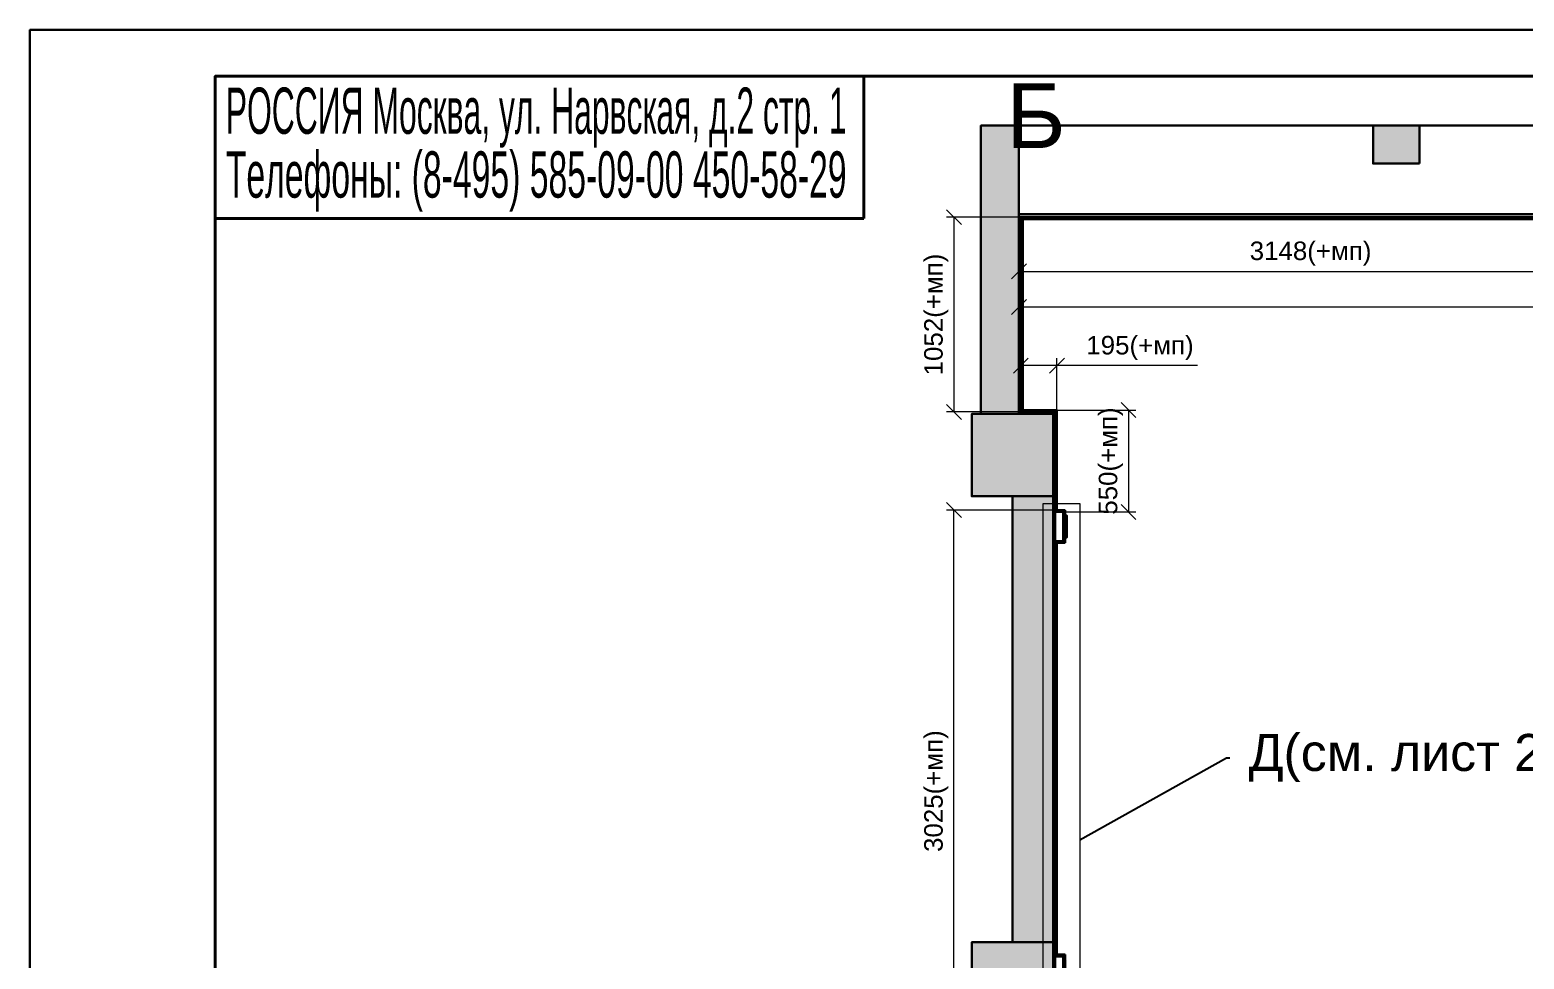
# Paper-space layout 'план по карнизу' of a CAD drawing. Header units: millimetres. Extents: x 1657 to 2067, y 101 to 384.
# Drawn here: x 1656.9 to 1818.2, y 284 to 384.3 of the extents above; entities that cross this region are included whole.
import ezdxf
from ezdxf import colors
from ezdxf.entities.mleader import LeaderData, LeaderLine
from ezdxf.enums import TextEntityAlignment as Align
from ezdxf.math import Vec2, Vec3

# ---------------------------------------------------------------- set-up
doc = ezdxf.new("R2010")
doc.units = ezdxf.units.MM
doc.layers.get('DEFPOINTS').update_dxf_attribs({"color": 106, "lineweight": 5})
for name, color, linetype, lineweight in [('A-Sect', 73, 'Continuous', 25), ('pechatnaya_ramka', 2, 'Continuous', 30), ('Линии Размерные и Текст', 1, 'Continuous', 5), ('толстая', 7, 'Continuous', 30), ('ШТАМП', 7, 'Continuous', 30)]:
    doc.layers.add(name, color=color, linetype=linetype, lineweight=lineweight)
doc.styles.get("Standard").update_dxf_attribs({"font": 'arial.ttf'})
doc.dimstyles.get("Standard").update_dxf_attribs({"dimscale": 0, "dimtxt": 2.5, "dimasz": 2, "dimexe": 1, "dimexo": 0, "dimgap": 0.75, "dimtad": 1, "dimdsep": 46, "dimtxsty": 'Standard', "dimblk": 'OBLIQUE', "dimcen": 1.5, "dimclrd": 256, "dimclre": 256, "dimclrt": 7, "dimazin": 0, "dimtfac": 1, "dimtmove": 1, "dimatfit": 3, "dimfxl": 1, "dimtolj": 1, "dimtzin": 0, "dimlwd": 5, "dimlwe": 5, "dimarcsym": 0})
doc.dimstyles.new('STANDARD 50', dxfattribs={"dimscale": 0.8, "dimtxt": 2.5, "dimasz": 2, "dimexe": 1, "dimexo": 0, "dimgap": 0.75, "dimtad": 1, "dimdec": 0, "dimlfac": 50, "dimdsep": 46, "dimtxsty": 'Standard', "dimblk": 'OBLIQUE', "dimcen": 1.5, "dimclrd": 256, "dimclre": 256, "dimclrt": 7, "dimazin": 0, "dimtfac": 1, "dimtdec": 0, "dimtmove": 1, "dimatfit": 3, "dimfxl": 1, "dimtolj": 1, "dimtzin": 0, "dimlwd": 5, "dimlwe": 5, "dimarcsym": 0})

# ---------------------------------------------------------------- blocks, each defined once
blk = doc.blocks.new('_OBLIQUE')
at = {"color": 0, "linetype": 'ByBlock'}
blk.add_line((-0.5, -0.5), (0.5, 0.5), dxfattribs=at)
blk = doc.blocks.new('*D27')
at = {"layer": 'DEFPOINTS', "color": 0, "transparency": 16777216}
for p in [(1756.66, 332.5), (1767.78, 332.5), (1767.58, 271.99)]:
    blk.add_point(p, dxfattribs=at)
at = {"layer": 'Линии Размерные и Текст', "lineweight": 5, "transparency": 16777216}
for p, q in [((1767.78, 332.5), (1755.86, 332.5)), ((1756.66, 271.99), (1756.66, 332.5)), ((1767.58, 271.99), (1755.86, 271.99))]:
    blk.add_line(p, q, dxfattribs=at)
at = {"layer": 'Линии Размерные и Текст', "lineweight": 5, "transparency": 16777216, "xscale": 1.6, "yscale": 1.6, "zscale": 1.6}
for p, rotation in [((1756.66, 332.5), 90), ((1756.66, 271.99), 270)]:
    blk.add_blockref('_OBLIQUE', p, dxfattribs=dict(at, rotation=rotation))
at = {"layer": 'Линии Размерные и Текст', "color": 7, "transparency": 16777216, "insert": (1754.75, 302.15), "char_height": 2, "attachment_point": 5, "rotation": 90}
blk.add_mtext('\\A1;3025(+мп)', dxfattribs=at)
blk = doc.blocks.new('*D28')
at = {"layer": 'DEFPOINTS', "color": 0, "transparency": 16777216}
for p in [(1763.68, 364.65), (2015.5, 364.65), (1763.68, 354.42)]:
    blk.add_point(p, dxfattribs=at)
at = {"layer": 'Линии Размерные и Текст', "lineweight": 5, "transparency": 16777216}
for p, q in [((1763.68, 364.65), (1763.68, 353.62)), ((2015.5, 364.65), (2015.5, 353.62)), ((2015.5, 354.42), (1763.68, 354.42))]:
    blk.add_line(p, q, dxfattribs=at)
at = {"layer": 'Линии Размерные и Текст', "lineweight": 5, "transparency": 16777216, "xscale": 1.6, "yscale": 1.6, "zscale": 1.6, "rotation": 180}
blk.add_blockref('_OBLIQUE', (1763.68, 354.42), dxfattribs=at)
at = {"layer": 'Линии Размерные и Текст', "lineweight": 5, "transparency": 16777216, "xscale": 1.6, "yscale": 1.6, "zscale": 1.6}
blk.add_blockref('_OBLIQUE', (2015.5, 354.42), dxfattribs=at)
at = {"layer": 'Линии Размерные и Текст', "color": 7, "transparency": 16777216, "insert": (1889.59, 356.33), "char_height": 2, "attachment_point": 5}
blk.add_mtext('\\A1;12591(+мп)', dxfattribs=at)
blk = doc.blocks.new('*D31')
at = {"layer": 'DEFPOINTS', "color": 0, "transparency": 16777216}
for p in [(1763.68, 364.65), (1826.63, 364.65), (1826.63, 358.27)]:
    blk.add_point(p, dxfattribs=at)
at = {"layer": 'Линии Размерные и Текст', "lineweight": 5, "transparency": 16777216}
for p, q in [((1763.68, 364.65), (1763.68, 357.47)), ((1826.63, 364.65), (1826.63, 357.47)), ((1763.68, 358.27), (1826.63, 358.27))]:
    blk.add_line(p, q, dxfattribs=at)
at = {"layer": 'Линии Размерные и Текст', "lineweight": 5, "transparency": 16777216, "xscale": 1.6, "yscale": 1.6, "zscale": 1.6, "rotation": 180}
blk.add_blockref('_OBLIQUE', (1763.68, 358.27), dxfattribs=at)
at = {"layer": 'Линии Размерные и Текст', "lineweight": 5, "transparency": 16777216, "xscale": 1.6, "yscale": 1.6, "zscale": 1.6}
blk.add_blockref('_OBLIQUE', (1826.63, 358.27), dxfattribs=at)
at = {"layer": 'Линии Размерные и Текст', "color": 7, "transparency": 16777216, "insert": (1795.15, 360.19), "char_height": 2, "attachment_point": 5}
blk.add_mtext('\\A1;3148(+мп)', dxfattribs=at)
blk = doc.blocks.new('*U33')
at = {"layer": 'Линии Размерные и Текст'}
h = blk.add_hatch(color=190, dxfattribs=at)
h.dxf.hatch_style = 1
h.paths.add_polyline_path([(2311.2, -265), (2311.2, -705), (2756.2, -705), (2756.2, -265)])
h.paths.add_polyline_path([(755.2, -450), (755.2, -655), (2311.2, -655), (2311.2, -450)])
h.paths.add_polyline_path([(755.2, 1711), (755.2, 1461), (960.2, 1461), (960.2, 1711)])
h.paths.add_polyline_path([(755.2, 3834), (755.2, 3589), (960.2, 3589), (960.2, 3834)])
h.paths.add_polyline_path([(755.2, 5966), (755.2, 5731), (960.2, 5731), (960.2, 5966)])
h = blk.add_hatch(color=190, dxfattribs=at)
h.dxf.hatch_style = 1
h.paths.add_polyline_path([(1233.2, 2697.7), (1233.2, -450), (1239.2, -450), (1239.2, -450), (1249.2, -450), (1249.2, 2697.7)])
h = blk.add_hatch(color=190, dxfattribs=at)
h.dxf.hatch_style = 1
h.paths.add_polyline_path([(1249.2, 2697.7), (1249.2, -440), (1249.2, -440), (1259.6, -429.6), (1259.6, 2697.7)])
h = blk.add_hatch(color=190, dxfattribs=at)
h.dxf.hatch_style = 1
h.paths.add_polyline_path([(2998.2, -211.4), (2998.2, -255), (3008.5, -244.6), (3008.5, -201)])
h.paths.add_polyline_path([(2830.5, -201), (2840.9, -211.4), (2998.2, -211.4), (3008.5, -201)])
h.paths.add_polyline_path([(2859.5, -192), (2859.5, -201), (2979.5, -201), (2979.5, -192)])
h.paths.add_polyline_path([(2830.5, -201), (2830.5, -244.6), (2840.9, -255), (2841, -255), (2841, -211.4)])
h = blk.add_hatch(color=190, dxfattribs=at)
h.dxf.hatch_style = 1
h.paths.add_polyline_path([(5408.5, -244.6), (5398.2, -255), (5855.8, -255), (5845.4, -244.6), (5845.4, -244.6)])
h.paths.add_polyline_path([(5398.2, -211.4), (5398.2, -255), (5408.5, -244.6), (5408.5, -201)])
h.paths.add_polyline_path([(5230.5, -201), (5240.9, -211.4), (5398.2, -211.4), (5408.5, -201)])
h.paths.add_polyline_path([(5259.5, -192), (5259.5, -201), (5379.5, -201), (5379.5, -192)])
h.paths.add_polyline_path([(5230.5, -201), (5230.5, -244.6), (5240.9, -255), (5241, -255), (5241, -211.4)])
h = blk.add_hatch(color=190, dxfattribs=at)
h.dxf.hatch_style = 1
h.paths.add_polyline_path([(2290.7, -244.6), (2301.1, -255), (2840.9, -255), (2830.6, -244.6)])
h.paths.add_polyline_path([(2290.7, -244.6), (2290.7, -429.6), (2301.1, -440), (2301.1, -255)])
h = blk.add_hatch(color=190, dxfattribs=at)
h.dxf.hatch_style = 1
h.paths.add_polyline_path([(2756.2, -265), (2756.2, -485), (5164.2, -485), (5164.2, -265)])
h = blk.add_hatch(color=190, dxfattribs=at)
h.dxf.hatch_style = 1
h.paths.add_polyline_path([(2756.2, -265), (2756.2, -485), (5164.2, -485), (5164.2, -265)])
h = blk.add_hatch(color=190, dxfattribs=at)
h.dxf.hatch_style = 1
h.paths.add_polyline_path([(3008.5, -244.6), (2998.2, -255), (5240.9, -255), (5230.5, -244.6)])
h = blk.add_hatch(color=190, dxfattribs=at)
h.dxf.hatch_style = 1
h.paths.add_polyline_path([(5164.2, -265), (5164.2, -705), (5599.2, -705), (5599.2, -265), (5398.1, -265)])
h = blk.add_hatch(color=190, dxfattribs=at)
h.dxf.hatch_style = 1
h.paths.add_polyline_path([(1259.6, -429.6), (1249.2, -440), (2301.1, -440), (2290.7, -429.6)])
at = {"layer": 'толстая'}
for p, q in [((755.2, -450), (755.2, 12141)), ((1233.2, -450), (1233.2, 12141)), ((1249.2, -450), (1249.2, 12141)), ((1259.6, 12120.6), (1259.6, -429.6)), ((3008.5, -201), (2830.5, -201)), ((2840.9, -211.4), (2998.2, -211.4)), ((2998.1, -225.6), (2998.1, -255)), ((3008.5, -201), (2998.2, -211.4)), ((5230.5, -244.6), (5230.5, -201)), ((5230.5, -201), (5408.5, -201)), ((5240.9, -211.4), (5398.2, -211.4)), ((2301.1, -255), (5861.9, -255)), ((2301.1, -255), (2301.1, -440)), ((2311.1, -265), (2851, -265)), ((2311.2, -265), (2311.1, -265)), ((2311.1, -265), (2311.1, -450)), ((2851, -265), (2311.2, -265)), ((2851, -265), (2851, -265)), ((5240.9, -255), (5230.5, -244.6)), ((2311.2, -450), (755.2, -450)), ((1239.2, -450), (1239.2, -450)), ((1259.6, -429.6), (1249.2, -440)), ((2301.1, -440), (1249.2, -440)), ((2311.1, -450), (2311.2, -450))]:
    blk.add_line(p, q, dxfattribs=at)
for points in [[(1233.2, 12141), (1233.2, -450), (755.2, -450), (755.2, 12141)], [(960.2, 1711), (960.2, 1461), (755.2, 1461), (755.2, 1711)], [(2850.9, -265), (2850.9, -265)], [(5251, -265), (5250.9, -265), (2988.2, -265), (2988.1, -265)]]:
    blk.add_lwpolyline(points, close=True, dxfattribs=at)
for points in [[(1233.2, -450), (1233.2, 12141)], [(1259.6, -429.6), (1259.6, 12120.6)], [(2840.9, -255), (2830.5, -244.6), (2830.5, -201)], [(2841, -211.4), (2830.5, -201)], [(2841, -255), (2841, -211.4)], [(2859.5, -192), (2859.5, -192)], [(2859.5, -201), (2859.5, -192), (2979.5, -192), (2979.5, -201)], [(2979.5, -192), (2979.5, -192)], [(2998.2, -255), (3008.5, -244.6), (3008.5, -201)], [(2998.2, -255), (2998.2, -211.4)], [(5241, -211.4), (5230.5, -201)], [(5241, -255), (5241, -211.4)], [(2840.9, -255), (2830.6, -244.6), (2290.7, -244.6), (2311.1, -265), (2851, -265)], [(2290.7, -429.6), (2290.7, -244.6)], [(2311.1, -450), (2311.1, -265)], [(2311.2, -265), (2311.2, -705), (2756.2, -705), (2756.2, -265), (5164.2, -265), (5398.1, -265)], [(2851, -265), (2850.9, -265)], [(2851, -265), (2850.9, -265)], [(2851, -265), (2851, -265)], [(2988.1, -265), (2988.2, -265)], [(2988.1, -265), (2988.1, -265)], [(2988.2, -265), (2988.2, -265)], [(5250.9, -265), (2988.2, -265)], [(2998.2, -255), (3008.5, -244.6), (5230.5, -244.6), (5240.9, -255)], [(2998.6, -254.5), (2998.6, -254.5)], [(3002.5, -250.6), (3002.5, -250.6)], [(3002.6, -250.5), (3002.6, -250.5)], [(5164.2, -265), (5164.2, -705), (5599.2, -705), (5599.2, -265)], [(5250.9, -265), (5250.9, -265)], [(5251, -265), (5251, -265)], [(755.2, -450), (755.2, -655), (2311.2, -655)], [(1249.2, -440), (1259.6, -429.6), (2290.7, -429.6), (2311.1, -450), (1239.2, -450), (1239.2, -450)], [(2756.2, -485), (5164.2, -485)]]:
    blk.add_lwpolyline(points, dxfattribs=at)
blk = doc.blocks.new('_None')
blk = doc.blocks.new('*D76')
at = {"layer": 'DEFPOINTS', "color": 0, "transparency": 16777216}
for p in [(1767.78, 343.3), (1767.58, 332.29), (1775.5, 332.29)]:
    blk.add_point(p, dxfattribs=at)
at = {"layer": 'Линии Размерные и Текст', "lineweight": 5, "transparency": 16777216}
for p, q in [((1767.78, 343.3), (1776.3, 343.3)), ((1775.5, 343.3), (1775.5, 332.29)), ((1767.58, 332.29), (1776.3, 332.29))]:
    blk.add_line(p, q, dxfattribs=at)
at = {"layer": 'Линии Размерные и Текст', "lineweight": 5, "transparency": 16777216, "xscale": 1.6, "yscale": 1.6, "zscale": 1.6}
for p, rotation in [((1775.5, 343.3), 90), ((1775.5, 332.29), 270)]:
    blk.add_blockref('_OBLIQUE', p, dxfattribs=dict(at, rotation=rotation))
at = {"layer": 'Линии Размерные и Текст', "color": 7, "transparency": 16777216, "insert": (1773.59, 337.79), "char_height": 2, "attachment_point": 5, "rotation": 90}
blk.add_mtext('\\A1;550(+мп)', dxfattribs=at)
blk = doc.blocks.new('*D77')
at = {"layer": 'DEFPOINTS', "color": 0, "transparency": 16777216}
for p in [(1763.88, 348.09), (1763.88, 343.09), (1767.78, 343.3)]:
    blk.add_point(p, dxfattribs=at)
at = {"layer": 'Линии Размерные и Текст', "lineweight": 5, "transparency": 16777216}
for p, q in [((1763.88, 343.09), (1763.88, 348.89)), ((1767.78, 343.3), (1767.78, 348.89)), ((1767.78, 348.09), (1763.88, 348.09)), ((1782.93, 348.09), (1767.78, 348.09))]:
    blk.add_line(p, q, dxfattribs=at)
at = {"layer": 'Линии Размерные и Текст', "lineweight": 5, "transparency": 16777216, "xscale": 1.6, "yscale": 1.6, "zscale": 1.6, "rotation": 180}
blk.add_blockref('_OBLIQUE', (1763.88, 348.09), dxfattribs=at)
at = {"layer": 'Линии Размерные и Текст', "lineweight": 5, "transparency": 16777216, "xscale": 1.6, "yscale": 1.6, "zscale": 1.6}
blk.add_blockref('_OBLIQUE', (1767.78, 348.09), dxfattribs=at)
at = {"layer": 'Линии Размерные и Текст', "color": 7, "transparency": 16777216, "insert": (1776.74, 350), "char_height": 2, "attachment_point": 5}
blk.add_mtext('\\A1;195(+мп)', dxfattribs=at)
blk = doc.blocks.new('*D78')
at = {"layer": 'DEFPOINTS', "color": 0, "transparency": 16777216}
for p in [(1763.88, 364.13), (1756.66, 343.09), (1763.88, 343.09)]:
    blk.add_point(p, dxfattribs=at)
at = {"layer": 'Линии Размерные и Текст', "lineweight": 5, "transparency": 16777216}
for p, q in [((1763.88, 364.13), (1755.86, 364.13)), ((1756.66, 364.13), (1756.66, 343.09)), ((1763.88, 343.09), (1755.86, 343.09))]:
    blk.add_line(p, q, dxfattribs=at)
at = {"layer": 'Линии Размерные и Текст', "lineweight": 5, "transparency": 16777216, "xscale": 1.6, "yscale": 1.6, "zscale": 1.6}
for p, rotation in [((1756.66, 364.13), 90), ((1756.66, 343.09), 270)]:
    blk.add_blockref('_OBLIQUE', p, dxfattribs=dict(at, rotation=rotation))
at = {"layer": 'Линии Размерные и Текст', "color": 7, "transparency": 16777216, "insert": (1754.75, 353.61), "char_height": 2, "attachment_point": 5, "rotation": 90}
blk.add_mtext('\\A1;1052(+мп)', dxfattribs=at)

psp = doc.layouts.new('план по карнизу')

# ---------------------------------------------------------------- linework, layer by layer
at = {"layer": 'pechatnaya_ramka'}
psp.add_lwpolyline([(1656.9329, 384.3485), (2066.8674, 384.3485), (2066.8674, 100.9984), (1656.9329, 100.9984)], close=True, dxfattribs=at)
at = {"layer": 'Линии Размерные и Текст'}
psp.add_lwpolyline([(1766.2849, 333.1959), (1770.258, 333.1959), (1770.258, 270.2523), (1766.2849, 270.2523)], close=True, dxfattribs=at)
at = {"layer": 'ШТАМП', "lineweight": 40}
for p, q in [((1746.9329, 363.9973), (1746.9329, 379.3485)), ((1676.9329, 363.9973), (1746.9329, 363.9973))]:
    psp.add_line(p, q, dxfattribs=at)
at = {"layer": 'ШТАМП'}
psp.add_lwpolyline([(1656.9329, 100.9984), (2066.8674, 100.9984), (2066.8674, 384.3485), (1656.9329, 384.3485)], close=True, dxfattribs=at)
at = {"layer": 'ШТАМП', "lineweight": 40}
psp.add_lwpolyline([(1676.9329, 105.9984), (2061.8674, 105.9984), (2061.8674, 379.3485), (1676.9329, 379.3485)], close=True, dxfattribs=at)

# ---------------------------------------------------------------- block references
at = {"layer": 'A-Sect', "color": 73, "linetype": 'Continuous', "lineweight": 25, "xscale": 0.02, "yscale": 0.02, "zscale": 0.02, "rotation": 270}
psp.add_blockref('*U33', (1772.6757, 389.1105), dxfattribs=at)

# ---------------------------------------------------------------- texts
at = {"layer": 'Линии Размерные и Текст'}
psp.add_text('Б', height=7, dxfattribs=at).set_placement((1762.302, 371.5914))
at = {"layer": 'ШТАМП', "lineweight": -3}
for s, width, p, p2 in [('РОССИЯ Москва, ул. Нарвская, д.2 стр. 1', 0.492056, (1678.0745, 373.1231), (1745.0777, 373.1231)), ('Телефоны: (8-495) 585-09-00 450-58-29', 0.521055, (1678.0745, 366.2329), (1745.0777, 366.2329))]:
    psp.add_text(s, height=5, dxfattribs=dict(at, width=width)).set_placement(p, p2, align=Align.FIT)

# ---------------------------------------------------------------- dimensions: what is measured, and where the dimension line sits
at = {"layer": 'Линии Размерные и Текст'}
for base, p1, p2, angle, picture, middle in [((1756.6617, 343.0881), (1763.8765, 364.1256), (1763.8765, 343.0881), 90, '*D78', (1754.7507, 353.6068)), ((1826.6307, 358.274), (1763.6757, 364.6464), (1826.6307, 364.6464), 180, '*D31', (1795.1532, 360.185))]:
    dim = psp.add_linear_dim(base=base, p1=p1, p2=p2, angle=angle, text='<>(+мп)', dimstyle='STANDARD 50', override={"dimpost": ''}, dxfattribs=at)
    dim.commit()
    dim.dimension.update_dxf_attribs({"geometry": picture, "text_midpoint": middle})
dim = psp.add_linear_dim(base=(1763.6757, 354.421), p1=(2015.4957, 364.6464), p2=(1763.6757, 364.6464), text='<>(+мп)', dimstyle='STANDARD 50', override={"dimpost": ''}, dxfattribs=at)
dim.commit()
dim.dimension.update_dxf_attribs({"geometry": '*D28', "text_midpoint": (1889.5857, 356.332)})
dim = psp.add_linear_dim(base=(1763.8802, 348.0899), p1=(1767.7842, 343.2958), p2=(1763.8802, 343.0918), text='<>(+мп)', dimstyle='STANDARD 50', override={"dimpost": ''}, dxfattribs=at)
dim.commit()
dim.dimension.update_dxf_attribs({"geometry": '*D77', "text_midpoint": (1776.7406, 349.7171), "dimtype": 160})
for base, p1, p2, angle, dimstyle, override, picture, middle in [((1775.5044, 332.291), (1767.7842, 343.2958), (1767.5765, 332.291), 90, 'STANDARD 50', {"dimpost": ''}, '*D76', (1775.5044, 337.7934)), ((1756.6617, 332.4996), (1767.5765, 271.994), (1767.7845, 332.4996), 270, 'Standard', {"dimscale": 0.8, "dimdec": 0, "dimlfac": 50, "dimpost": '<>', "dimtmove": 1}, '*D27', (1756.6617, 302.1465))]:
    dim = psp.add_linear_dim(base=base, p1=p1, p2=p2, angle=angle, text='<>(+мп)', dimstyle=dimstyle, override=override, dxfattribs=at)
    dim.commit()
    dim.dimension.update_dxf_attribs({"geometry": picture, "text_midpoint": middle, "dimtype": 160})

# ---------------------------------------------------------------- leaders
ml = psp.add_multileader_mtext('Standard', dxfattribs=at)
ml.set_content('Д(см. лист 2)', color=256)
ml.set_leader_properties()
ml.set_arrow_properties(name='NONE')
ml.build(insert=Vec2(0, 0))
ml.multileader.update_dxf_attribs({"text_right_attachment_type": 6, "dogleg_length": 0.36})
ctx = ml.context
ctx.base_point, ctx.plane_origin = Vec3(1786.4472, 305.7342), Vec3(1797.1181, 286.4238)
ctx.right_attachment = 6
notes = []
notes.append((ctx, [(1, (1, 1, 0), (1786.0872, 305.7342), (1, 0), 0.36, [(3, [(1770.258, 296.8804)], 0, [])])]))
ctx.mtext.insert, ctx.mtext.flow_direction = Vec3(1788.4472, 308.3222), 5
for ctx, leaders in notes:
    for number, flags, end, landing, length, lines in leaders:
        leader = LeaderData()
        leader.index, (leader.has_last_leader_line, leader.has_dogleg_vector, leader.attachment_direction) = number, flags
        leader.last_leader_point, leader.dogleg_vector, leader.dogleg_length = Vec3(end), Vec3(landing), length
        for number, points, colour, breaks in lines:
            line = LeaderLine()
            line.index, line.vertices, line.color, line.breaks = number, Vec3.list(points), colors.encode_raw_color(colour), breaks
            leader.lines.append(line)
        ctx.leaders.append(leader)

doc.saveas('drawing.dxf')
